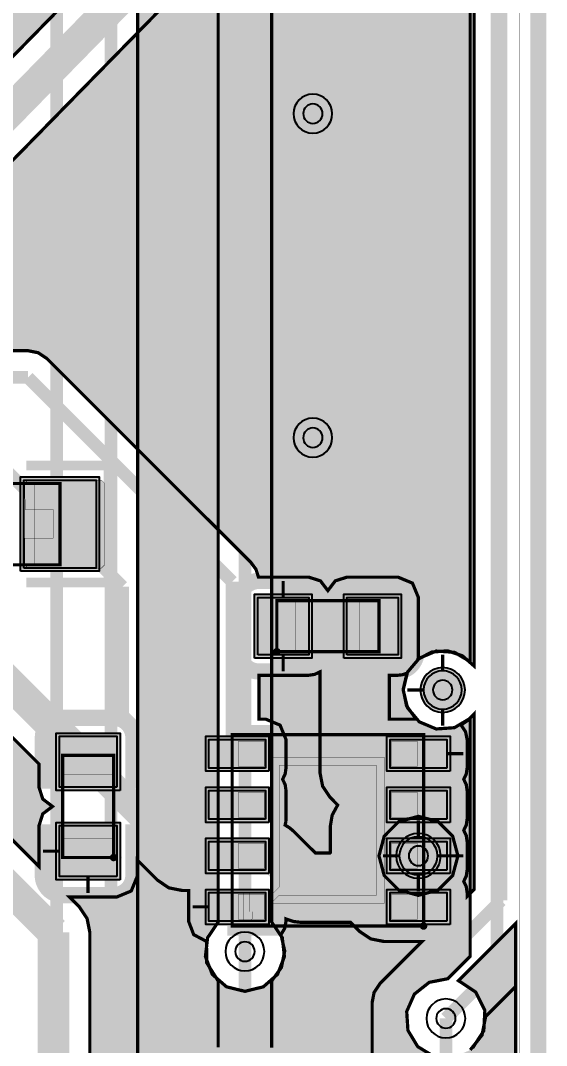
# Model space of a CAD drawing. Header units: millimetres. Extents: x -14.5 to 40, y -68.1 to 8.1.
# Drawn here: x 31.78 to 40.03, y -50.97 to -34.91 of the extents above; entities that cross this region are included whole.
import ezdxf

# ---------------------------------------------------------------- set-up
doc = ezdxf.new("R2010")
doc.units = ezdxf.units.MM
doc.header["$MEASUREMENT"] = 0
for name, color, linetype, true_color in [('Board-Outline-Layer', 7, 'Continuous', 0xff00ff), ('Bottom-Layer', 7, 'Continuous', 0x0000ff), ('Bottom-Paste-Mask-Layer', 7, 'Continuous', 0x800000), ('Bottom-Solder-Mask-Layer', 7, 'Continuous', 0xaa00ff), ('Component-Marking-Layer', 7, 'Continuous', 0x66ffcc), ('Component-Shape-Layer', 7, 'Continuous', 0x00cccc), ('Document-Layer', 7, 'Continuous', 0xffffff), ('Hole-Layer', 7, 'Continuous', 0x222222), ('Multi-Layer', 7, 'Continuous', 0xc0c0c0), ('Pin-Soldering-Layer', 7, 'Continuous', 0xcc9999), ('Top-Layer', 7, 'Continuous', 0xff0000), ('Top-Paste-Mask-Layer', 7, 'Continuous', 0x808080), ('Top-Silkscreen-Layer', 7, 'Continuous', 0xffff00), ('Top-Solder-Mask-Layer', 7, 'Continuous', 0x800080)]:
    doc.layers.add(name, color=color, linetype=linetype, true_color=true_color)

msp = doc.modelspace()

# ---------------------------------------------------------------- hatches: boundary and pattern name
at = {"layer": 'Bottom-Layer'}
for points in [[(0.78, -0.455), (20.521, -0.455), (20.278, -0.675), (20.181, -0.987), (20.257, -1.305), (20.485, -1.541), (20.8, -1.627), (21.116, -1.541), (21.343, -1.305), (21.419, -0.987), (21.322, -0.675), (21.079, -0.455), (39.12, -0.455), (39.382, -0.618), (39.545, -0.88), (39.545, -6.251), (38.746, -5.453), (38.697, -5.411), (38.642, -5.377), (38.946, -5.087), (39.127, -4.709), (39.164, -4.291), (39.051, -3.887), (38.802, -3.55), (38.45, -3.321), (38.04, -3.232), (37.625, -3.293), (37.259, -3.496), (36.987, -3.816), (36.846, -4.211), (36.854, -4.631), (37.009, -5.02), (37.292, -5.33), (34.953, -5.33), (35.294, -5.053), (35.509, -4.669), (35.567, -4.233), (35.46, -3.807), (35.203, -3.45), (34.832, -3.214), (34.4, -3.131), (33.968, -3.214), (33.597, -3.45), (33.34, -3.807), (33.233, -4.233), (33.291, -4.669), (33.506, -5.053), (33.847, -5.33), (33.712, -5.33), (33.435, -5.153), (33.106, -5.142), (32.817, -5.3), (32.649, -5.583), (32.648, -5.912), (32.814, -6.196), (33.102, -6.355), (33.431, -6.347), (33.269, -6.704), (33.235, -7.095), (33.332, -7.475), (31.334, -9.474), (25.611, -9.474), (25.455, -9.173), (25.164, -8.998), (24.825, -9.001), (24.538, -9.181), (22.174, -9.181), (14.623, -1.631), (14.567, -1.339), (14.382, -1.106), (14.11, -0.986), (13.813, -1.005), (13.559, -1.159), (13.405, -1.413), (13.386, -1.71), (13.506, -1.982), (13.739, -2.167), (14.031, -2.223), (18.865, -7.057), (18.573, -7.11), (18.339, -7.292), (18.216, -7.563), (18.234, -7.859), (18.387, -8.113), (18.641, -8.266), (18.937, -8.284), (19.208, -8.161), (19.39, -7.927), (19.443, -7.635), (21.681, -9.874), (20.167, -9.874), (20.123, -9.831), (20.046, -9.497), (19.804, -9.255), (19.47, -9.177), (19.146, -9.286), (18.928, -9.551), (18.883, -9.89), (15.196, -6.204), (15.06, -6.113), (14.9, -6.081), (14.362, -6.081), (14.116, -5.915), (13.821, -5.881), (13.543, -5.988), (13.347, -6.211), (13.276, -6.5), (13.347, -6.789), (13.543, -7.012), (13.821, -7.119), (14.116, -7.085), (14.362, -6.919), (14.726, -6.919), (16.875, -9.067), (16.648, -9.308), (16.577, -9.631), (15.026, -11.181), (11.462, -11.181), (11.186, -11.004), (10.858, -10.992), (10.569, -11.149), (10.569, -7.156), (10.622, -6.853), (10.524, -6.561), (10.298, -6.352), (10, -6.276), (9.702, -6.352), (9.476, -6.561), (9.378, -6.853), (9.431, -7.156), (9.431, -15.4), (9.474, -15.618), (9.598, -15.802), (10.176, -16.381), (8.062, -16.381), (7.816, -16.215), (7.521, -16.181), (7.243, -16.288), (7.047, -16.511), (6.976, -16.8), (7.047, -17.089), (7.243, -17.312), (7.521, -17.419), (7.816, -17.386), (8.062, -17.219), (10.006, -17.219), (9.878, -17.546), (9.947, -17.889), (10.19, -18.142), (10.531, -18.223), (11.404, -19.096), (11.54, -19.187), (11.7, -19.219), (13.5, -19.219), (13.66, -19.187), (13.796, -19.096), (19.869, -13.023), (20.113, -12.987), (20.323, -12.859), (20.467, -12.66), (30.681, -22.874), (30.681, -39.916), (30.405, -40.12), (30.279, -40.439), (30.341, -40.776), (30.571, -41.03), (30.901, -41.124), (31.231, -41.029), (31.231, -57.088), (31.065, -57.334), (31.031, -57.629), (31.138, -57.907), (31.361, -58.103), (31.65, -58.174), (31.939, -58.103), (32.162, -57.907), (32.269, -57.629), (32.236, -57.334), (32.069, -57.088), (32.069, -54.661), (33.727, -56.319), (33.784, -56.611), (33.97, -56.844), (34.243, -56.964), (33.884, -57.323), (33.548, -57.226), (33.212, -57.326), (32.982, -57.591), (32.932, -57.937), (33.077, -58.257), (33.37, -58.448), (33.721, -58.45), (34.017, -58.264), (34.141, -58.223), (34.246, -58.146), (36.246, -56.146), (36.337, -56.01), (36.369, -55.85), (36.369, -54.05), (36.337, -53.89), (36.246, -53.754), (33.619, -51.126), (33.619, -18.759), (33.669, -18.766), (33.72, -18.769), (34.881, -18.769), (34.881, -49.038), (34.715, -49.284), (34.681, -49.579), (34.788, -49.857), (35.011, -50.053), (35.3, -50.124), (35.589, -50.053), (35.812, -49.857), (35.919, -49.579), (35.886, -49.284), (35.719, -49.038), (35.719, -18.874), (36.932, -17.661), (37.001, -18.097), (37.226, -18.477), (37.577, -18.745), (38.002, -18.865), (38.441, -18.818), (38.831, -18.612), (38.831, -44.956), (38.584, -44.809), (38.298, -44.79), (38.033, -44.902), (37.848, -45.121), (37.781, -45.4), (37.848, -45.679), (38.033, -45.899), (38.298, -46.011), (38.584, -45.991), (38.831, -45.845), (38.831, -49.576), (38.481, -49.926), (38.189, -49.983), (37.956, -50.168), (37.836, -50.44), (37.855, -50.736), (38.009, -50.991), (38.263, -51.145), (38.56, -51.164), (38.832, -51.043), (39.017, -50.81), (39.073, -50.519), (39.545, -50.047), (39.545, -59.32), (39.382, -59.582), (39.12, -59.745), (0.78, -59.745), (0.518, -59.582), (0.355, -59.32), (0.355, -0.88), (0.518, -0.618)], [(38.1, -45.4, 1), (38.7, -45.4, 1)], [(37.401, -48), (37.484, -48.31), (37.71, -48.536), (38.02, -48.619), (38.329, -48.536), (38.556, -48.31), (38.639, -48), (38.556, -47.691), (38.329, -47.464), (38.02, -47.381), (37.71, -47.464), (37.484, -47.691)], [(37.72, -48, 1), (38.32, -48, 1)]]:
    msp.add_hatch(color=256, dxfattribs=at).paths.add_polyline_path(points)
at = {"layer": 'Bottom-Paste-Mask-Layer'}
for points in [[(38.1, -45.4, 1), (38.7, -45.4, 1)], [(37.72, -48, 1), (38.32, -48, 1)]]:
    msp.add_hatch(color=256, dxfattribs=at).paths.add_polyline_path(points)
at = {"layer": 'Bottom-Solder-Mask-Layer'}
for points in [[(38.049, -45.4, 1), (38.751, -45.4, 1)], [(37.669, -48, 1), (38.37, -48, 1)]]:
    msp.add_hatch(color=256, dxfattribs=at).paths.add_polyline_path(points)
at = {"layer": 'Component-Marking-Layer'}
for points in [[(35.74, -44.8, 1), (35.86, -44.8, 1)], [(35.74, -44.8, 1), (35.86, -44.8, 1)], [(33.182, -48.026, 1), (33.302, -48.026, 1)], [(33.182, -48.026, 1), (33.302, -48.026, 1)], [(38.04, -49.1, 1), (38.16, -49.1, 1)], [(38.04, -49.1, 1), (38.16, -49.1, 1)]]:
    msp.add_hatch(color=256, dxfattribs=at).paths.add_polyline_path(points)
at = {"layer": 'Document-Layer'}
for points in [[(35.711, -48.616), (35.711, -46.457), (37.489, -46.457), (37.489, -48.743), (35.711, -48.743), (35.838, -48.616), (37.362, -48.616), (37.362, -46.584), (35.838, -46.584), (35.838, -48.489), (35.711, -48.616), (35.711, -48.489)], [(35.711, -48.616), (35.711, -46.457), (37.489, -46.457), (37.489, -48.743), (35.711, -48.743), (35.838, -48.616), (37.362, -48.616), (37.362, -46.584), (35.838, -46.584), (35.838, -48.489), (35.711, -48.616), (35.711, -48.489)], [(35.325, -49.025), (35.375, -49.025), (35.425, -48.975), (35.425, -48.875), (35.375, -48.875), (35.375, -48.575), (35.325, -48.575), (35.275, -48.575), (35.275, -49.025)], [(35.325, -49.025), (35.375, -49.025), (35.425, -48.975), (35.425, -48.875), (35.375, -48.875), (35.375, -48.575), (35.325, -48.575), (35.275, -48.575), (35.275, -49.025)]]:
    msp.add_hatch(color=256, dxfattribs=at).paths.add_polyline_path(points)
at = {"layer": 'Hole-Layer'}
for points in [[(38.248, -45.4, 1), (38.553, -45.4, 1)], [(37.867, -48, 1), (38.172, -48, 1)]]:
    msp.add_hatch(color=256, dxfattribs=at).paths.add_polyline_path(points)
at = {"layer": 'Multi-Layer'}
for points in [[(38.1, -45.4, 1), (38.7, -45.4, 1)], [(38.1, -45.4, 1), (38.7, -45.4, 1)], [(38.1, -45.4, 1), (38.7, -45.4, 1)], [(37.72, -48, 1), (38.32, -48, 1)], [(37.72, -48, 1), (38.32, -48, 1)], [(37.72, -48, 1), (38.32, -48, 1)]]:
    msp.add_hatch(color=256, dxfattribs=at).paths.add_polyline_path(points)
at = {"layer": 'Pin-Soldering-Layer'}
for points in [[(32.4, -43.438), (32.4, -42.163), (32, -42.163), (32, -43.438)], [(32.4, -43.438), (32.4, -42.163), (32, -42.163), (32, -43.438)], [(35.8, -44.8), (35.8, -44), (36.1, -44), (36.1, -44.8)], [(35.8, -44.8), (35.8, -44), (36.1, -44), (36.1, -44.8)], [(37.4, -44.8), (37.4, -44), (37.1, -44), (37.1, -44.8)], [(37.4, -44.8), (37.4, -44), (37.1, -44), (37.1, -44.8)], [(35.2, -46.6), (35.6, -46.6), (35.6, -46.2), (35.2, -46.2)], [(35.2, -46.6), (35.6, -46.6), (35.6, -46.2), (35.2, -46.2)], [(38, -46.6), (37.6, -46.6), (37.6, -46.2), (38, -46.2)], [(38, -46.6), (37.6, -46.6), (37.6, -46.2), (38, -46.2)], [(33.242, -46.426), (32.442, -46.426), (32.442, -46.726), (33.242, -46.726)], [(33.242, -46.426), (32.442, -46.426), (32.442, -46.726), (33.242, -46.726)], [(35.2, -47.4), (35.6, -47.4), (35.6, -47), (35.2, -47)], [(35.2, -47.4), (35.6, -47.4), (35.6, -47), (35.2, -47)], [(38, -47.4), (37.6, -47.4), (37.6, -47), (38, -47)], [(38, -47.4), (37.6, -47.4), (37.6, -47), (38, -47)], [(33.242, -48.026), (32.442, -48.026), (32.442, -47.726), (33.242, -47.726)], [(33.242, -48.026), (32.442, -48.026), (32.442, -47.726), (33.242, -47.726)], [(35.2, -48.2), (35.6, -48.2), (35.6, -47.8), (35.2, -47.8)], [(35.2, -48.2), (35.6, -48.2), (35.6, -47.8), (35.2, -47.8)], [(38, -48.2), (37.6, -48.2), (37.6, -47.8), (38, -47.8)], [(38, -48.2), (37.6, -48.2), (37.6, -47.8), (38, -47.8)], [(35.2, -49), (35.6, -49), (35.6, -48.6), (35.2, -48.6)], [(35.2, -49), (35.6, -49), (35.6, -48.6), (35.2, -48.6)], [(38, -49), (37.6, -49), (37.6, -48.6), (38, -48.6)], [(38, -49), (37.6, -49), (37.6, -48.6), (38, -48.6)]]:
    msp.add_hatch(color=256, dxfattribs=at).paths.add_polyline_path(points)
at = {"layer": 'Top-Layer'}
for points in [[(20.619, -20.4), (20.587, -20.24), (20.496, -20.104), (20.273, -19.88), (20.901, -20.05), (21.553, -20.043), (22.177, -19.858), (22.728, -19.51), (23.164, -19.026), (23.45, -18.441), (23.567, -17.8), (23.505, -17.151), (23.268, -16.544), (22.875, -16.025), (22.356, -15.632), (21.749, -15.395), (21.1, -15.333), (20.459, -15.45), (19.874, -15.737), (19.39, -16.172), (19.042, -16.723), (18.857, -17.347), (18.85, -17.999), (19.02, -18.628), (18.619, -18.227), (18.619, -13.751), (19.357, -13.751), (19.582, -13.658), (19.676, -13.432), (19.676, -12.982), (19.921, -13.024), (20.162, -12.966), (20.362, -12.819), (20.8, -12.819), (20.96, -12.787), (21.096, -12.696), (22.474, -11.319), (22.6, -11.319), (22.706, -11.301), (22.8, -11.248), (22.894, -11.301), (23, -11.319), (23.4, -11.319), (23.506, -11.301), (23.6, -11.249), (23.625, -11.267), (23.652, -11.283), (23.369, -11.377), (23.162, -11.593), (23.081, -11.881), (23.145, -12.173), (23.338, -12.402), (23.615, -12.513), (23.912, -12.481), (24.16, -12.314), (24.301, -12.05), (24.301, -11.751), (24.161, -11.487), (23.914, -11.319), (24.2, -11.319), (24.295, -11.305), (24.381, -11.263), (24.381, -25.729), (24.413, -25.89), (24.504, -26.025), (25.642, -27.164), (25.642, -28.435), (25.735, -28.661), (25.961, -28.754), (26.157, -28.754), (26.157, -28.854), (26.189, -29.014), (26.28, -29.15), (27.226, -30.097), (26.788, -30.097), (26.562, -30.19), (26.469, -30.416), (26.469, -31.316), (26.562, -31.542), (26.788, -31.635), (27.588, -31.635), (27.771, -31.577), (27.888, -31.425), (28.005, -31.577), (28.188, -31.635), (28.988, -31.635), (29.214, -31.542), (29.307, -31.316), (29.307, -30.416), (29.214, -30.19), (28.988, -30.097), (28.412, -30.097), (27.069, -28.754), (27.191, -28.754), (27.417, -28.661), (27.51, -28.435), (27.51, -26.575), (27.417, -26.349), (27.191, -26.256), (26.569, -26.256), (26.613, -26.116), (26.623, -25.969), (33.824, -18.769), (35.08, -18.769), (35.325, -18.704), (35.504, -18.525), (35.569, -18.28), (35.569, -16.92), (35.568, -16.883), (35.563, -16.846), (35.676, -16.9), (35.8, -16.919), (37.23, -16.919), (37.011, -17.274), (36.931, -17.684), (37, -18.095), (37.209, -18.456), (37.531, -18.721), (37.531, -29.471), (29.124, -38.062), (29.076, -37.996), (29.019, -37.938), (29.019, -36), (28.987, -35.84), (28.896, -35.704), (21.947, -28.754), (22.821, -28.754), (23.047, -28.661), (23.14, -28.435), (23.14, -26.575), (23.047, -26.349), (22.821, -26.256), (21.591, -26.256), (21.366, -26.349), (21.272, -26.575), (21.272, -28.08), (20.619, -27.427)], [(38.669, -18.721), (38.786, -18.647), (38.894, -18.559), (38.894, -45.026), (38.709, -44.864), (38.476, -44.786), (38.23, -44.805), (38.012, -44.918), (38.017, -44.884), (38.019, -44.85), (38.019, -43.95), (37.926, -43.725), (37.7, -43.631), (36.9, -43.631), (36.717, -43.689), (36.6, -43.842), (36.483, -43.689), (36.3, -43.631), (35.513, -43.631), (35.473, -43.508), (35.396, -43.404), (32.196, -40.204), (32.06, -40.113), (31.9, -40.081), (31.362, -40.081), (31.126, -39.918), (30.841, -39.879), (30.569, -39.971), (30.367, -40.175), (30.238, -40.045), (30.391, -39.801), (30.418, -39.514), (30.314, -39.245), (30.099, -39.053), (29.821, -38.976), (38.507, -30.101), (38.627, -29.918), (38.669, -29.703)], [(31.834, -43.489), (31.834, -42.112), (32.966, -42.112), (32.966, -43.489)], [(26.5, -45.259), (26.617, -45.411), (26.8, -45.469), (27.6, -45.469), (27.826, -45.376), (27.919, -45.15), (27.919, -44.25), (27.826, -44.025), (27.6, -43.931), (26.8, -43.931), (26.617, -43.989), (26.5, -44.142), (26.383, -43.989), (26.2, -43.931), (26.169, -43.931), (26.169, -43.7), (26.155, -43.576), (26.115, -43.457), (26.115, -42.873), (26.326, -43.086), (26.612, -43.175), (26.906, -43.122), (29.515, -43.122), (29.515, -43.489), (29.607, -43.713), (29.831, -43.808), (29.831, -44.083), (29.874, -44.301), (29.998, -44.486), (32.073, -46.561), (32.073, -46.926), (32.131, -47.109), (32.284, -47.226), (32.131, -47.342), (32.073, -47.526), (32.073, -48.169), (30.202, -46.298), (30.018, -46.174), (29.8, -46.131), (26.369, -46.131), (26.369, -45.421), (26.448, -45.351)], [(35.5, -44.85), (35.5, -43.95), (36.3, -43.95), (36.3, -44.85)], [(36.9, -44.85), (36.9, -43.95), (37.7, -43.95), (37.7, -44.85)], [(35.519, -45.169), (36.3, -45.169), (36.392, -45.156), (36.477, -45.116), (36.477, -46.7), (36.518, -46.908), (36.636, -47.084), (36.754, -47.203), (36.668, -47.361), (36.638, -47.539), (36.638, -47.951), (36.632, -47.957), (36.406, -47.957), (36.065, -47.616), (36.001, -47.562), (35.93, -47.518), (35.941, -47.471), (35.944, -47.424), (35.944, -46.976), (35.931, -46.884), (35.891, -46.8), (35.931, -46.716), (35.944, -46.624), (35.944, -46.176), (35.851, -45.951), (35.625, -45.857), (35.519, -45.857)], [(37.7, -45.169), (37.772, -45.161), (37.84, -45.137), (37.781, -45.39), (37.832, -45.645), (37.983, -45.857), (37.575, -45.857), (37.569, -45.857), (37.563, -45.857), (37.563, -45.169)], [(38.1, -45.4, 1), (38.7, -45.4, 1)], [(38.894, -48.526), (38.783, -48.637), (38.783, -48.576), (38.77, -48.484), (38.73, -48.4), (38.77, -48.316), (38.783, -48.224), (38.783, -47.776), (38.77, -47.684), (38.73, -47.6), (38.77, -47.516), (38.783, -47.424), (38.783, -46.976), (38.77, -46.884), (38.73, -46.8), (38.77, -46.716), (38.783, -46.624), (38.783, -46.176), (38.758, -46.053), (38.687, -45.948), (38.8, -45.873), (38.894, -45.774)], [(33.292, -46.926), (32.392, -46.926), (32.392, -46.126), (33.292, -46.126)], [(35.625, -46.624), (34.736, -46.624), (34.736, -46.176), (35.625, -46.176)], [(38.464, -46.624), (37.575, -46.624), (37.575, -46.176), (38.464, -46.176)], [(35.625, -47.424), (34.736, -47.424), (34.736, -46.976), (35.625, -46.976)], [(38.464, -47.424), (37.575, -47.424), (37.575, -46.976), (38.464, -46.976)], [(33.292, -48.326), (32.392, -48.326), (32.392, -47.526), (33.292, -47.526)], [(37.72, -48, 1), (38.32, -48, 1)], [(35.625, -48.224), (34.736, -48.224), (34.736, -47.776), (35.625, -47.776)], [(38.464, -48.224), (37.575, -48.224), (37.575, -47.776), (38.464, -47.776)], [(32.869, -49.2), (32.826, -48.982), (32.702, -48.798), (32.549, -48.645), (33.292, -48.645), (33.518, -48.551), (33.611, -48.326), (33.611, -48.063), (33.933, -48.384), (34.109, -48.502), (34.317, -48.543), (34.419, -48.543), (34.418, -48.56), (34.417, -48.576), (34.417, -49.024), (34.497, -49.235), (34.697, -49.341), (34.702, -49.677), (34.881, -49.962), (34.881, -51.001), (34.794, -51.001), (34.568, -51.094), (34.475, -51.32), (34.475, -52.126), (34.568, -52.352), (34.794, -52.445), (35.658, -52.445), (35.884, -52.352), (35.977, -52.126), (35.977, -51.32), (35.904, -51.117), (35.719, -51.007), (35.719, -49.962), (35.872, -49.749), (35.924, -49.491), (35.865, -49.235), (35.924, -49.137), (35.944, -49.024), (35.944, -48.989), (36.059, -49.029), (36.181, -49.043), (36.956, -49.043), (37.097, -49.184), (37.273, -49.302), (37.481, -49.343), (38.077, -49.343), (37.416, -50.004), (37.325, -50.14), (37.294, -50.3), (37.294, -51.101), (37.281, -51.101), (37.055, -51.194), (36.962, -51.42), (36.962, -52.226), (37.055, -52.452), (37.281, -52.545), (38.031, -52.545), (38.031, -52.608), (37.281, -52.608), (37.055, -52.701), (36.962, -52.927), (36.962, -53.733), (37.038, -53.94), (37.231, -54.048), (37.231, -55.635), (37.21, -55.648), (37.19, -55.662), (37.15, -55.602), (37.102, -55.549), (36.152, -54.598), (35.977, -54.479), (35.771, -54.432), (35.848, -54.177), (35.812, -53.912), (35.933, -53.795), (35.977, -53.633), (35.977, -52.827), (35.884, -52.601), (35.658, -52.508), (34.794, -52.508), (34.568, -52.601), (34.475, -52.827), (34.475, -53.633), (34.519, -53.795), (34.64, -53.912), (34.604, -54.176), (34.681, -54.431), (33.1, -54.431), (32.982, -54.443), (32.869, -54.48)], [(35.625, -49.024), (34.736, -49.024), (34.736, -48.576), (35.625, -48.576)], [(38.464, -49.024), (37.575, -49.024), (37.575, -48.576), (38.464, -48.576)], [(39.12, -59.745), (34.449, -59.745), (34.538, -59.61), (34.569, -59.451), (34.569, -57.161), (35.331, -57.923), (35.331, -57.933), (35.21, -58.051), (35.165, -58.213), (35.165, -59.285), (35.259, -59.511), (35.484, -59.604), (36.016, -59.604), (36.128, -59.584), (36.225, -59.526), (36.323, -59.584), (36.434, -59.604), (36.966, -59.604), (37.078, -59.584), (37.175, -59.526), (37.273, -59.584), (37.384, -59.604), (37.916, -59.604), (38.142, -59.511), (38.235, -59.285), (38.235, -58.757), (38.746, -58.246), (38.837, -58.11), (38.869, -57.949), (38.869, -51.012), (39.044, -50.742), (39.061, -50.421), (38.916, -50.134), (38.648, -49.957), (39.545, -49.061), (39.545, -59.32), (39.382, -59.582)]]:
    msp.add_hatch(color=256, dxfattribs=at).paths.add_polyline_path(points)
at = {"layer": 'Top-Paste-Mask-Layer'}
for points in [[(31.85, -43.44), (31.85, -43.02), (32.295, -43.02), (32.295, -42.57), (31.855, -42.57), (31.85, -42.16), (31.9, -42.11), (33.05, -42.11), (33.1, -42.16), (33.1, -43.44), (33.05, -43.49), (31.9, -43.49)], [(31.85, -43.44), (31.85, -43.02), (32.295, -43.02), (32.295, -42.57), (31.855, -42.57), (31.85, -42.16), (31.9, -42.11), (33.05, -42.11), (33.1, -42.16), (33.1, -43.44), (33.05, -43.49), (31.9, -43.49)], [(35.5, -44.85), (35.5, -43.95), (36.3, -43.95), (36.3, -44.85)], [(36.9, -44.85), (36.9, -43.95), (37.7, -43.95), (37.7, -44.85)], [(38.1, -45.4, 1), (38.7, -45.4, 1)], [(33.292, -46.926), (32.392, -46.926), (32.392, -46.126), (33.292, -46.126)], [(35.625, -46.624), (34.736, -46.624), (34.736, -46.176), (35.625, -46.176)], [(38.464, -46.624), (37.575, -46.624), (37.575, -46.176), (38.464, -46.176)], [(35.625, -47.424), (34.736, -47.424), (34.736, -46.976), (35.625, -46.976)], [(38.464, -47.424), (37.575, -47.424), (37.575, -46.976), (38.464, -46.976)], [(33.292, -48.326), (32.392, -48.326), (32.392, -47.526), (33.292, -47.526)], [(37.72, -48, 1), (38.32, -48, 1)], [(35.625, -48.224), (34.736, -48.224), (34.736, -47.776), (35.625, -47.776)], [(38.464, -48.224), (37.575, -48.224), (37.575, -47.776), (38.464, -47.776)], [(35.625, -49.024), (34.736, -49.024), (34.736, -48.576), (35.625, -48.576)], [(38.464, -49.024), (37.575, -49.024), (37.575, -48.576), (38.464, -48.576)]]:
    msp.add_hatch(color=256, dxfattribs=at).paths.add_polyline_path(points)
at = {"layer": 'Top-Solder-Mask-Layer'}
for points in [[(31.783, -43.539), (31.783, -42.061), (33.017, -42.061), (33.017, -43.539)], [(35.449, -44.901), (35.449, -43.899), (36.351, -43.899), (36.351, -44.901)], [(36.849, -44.901), (36.849, -43.899), (37.751, -43.899), (37.751, -44.901)], [(38.049, -45.4, 1), (38.751, -45.4, 1)], [(33.343, -46.976), (32.342, -46.976), (32.342, -46.075), (33.343, -46.075)], [(35.676, -46.675), (34.685, -46.675), (34.685, -46.125), (35.676, -46.125)], [(38.515, -46.675), (37.524, -46.675), (37.524, -46.125), (38.515, -46.125)], [(35.676, -47.475), (34.685, -47.475), (34.685, -46.925), (35.676, -46.925)], [(38.515, -47.475), (37.524, -47.475), (37.524, -46.925), (38.515, -46.925)], [(33.343, -48.377), (32.342, -48.377), (32.342, -47.475), (33.343, -47.475)], [(37.669, -48, 1), (38.37, -48, 1)], [(35.676, -48.275), (34.685, -48.275), (34.685, -47.725), (35.676, -47.725)], [(38.515, -48.275), (37.524, -48.275), (37.524, -47.725), (38.515, -47.725)], [(35.676, -49.075), (34.685, -49.075), (34.685, -48.525), (35.676, -48.525)], [(38.515, -49.075), (37.524, -49.075), (37.524, -48.525), (38.515, -48.525)]]:
    msp.add_hatch(color=256, dxfattribs=at).paths.add_polyline_path(points)

# ---------------------------------------------------------------- linework, layer by layer
at = {"layer": 'Board-Outline-Layer', "const_width": 0.254}
msp.add_lwpolyline([(0, -59.1), (0, -1.1, -0.414), (1, -0.1), (38.9, -0.1, -0.414), (39.9, -1.1), (39.9, -59.1, -0.414), (38.9, -60.1), (1, -60.1, -0.414)], format="xyb", close=True, dxfattribs=at)
at = {"layer": 'Bottom-Layer'}
for points, const_width in [([(0.293, -59.807), (0.293, -0.393), (39.607, -0.393), (39.607, -59.807)], 0.00508), ([(37.401, -48), (37.484, -48.31), (37.71, -48.536), (38.02, -48.619), (38.329, -48.536), (38.556, -48.31), (38.639, -48), (38.556, -47.691), (38.329, -47.464), (38.02, -47.381), (37.71, -47.464), (37.484, -47.691)], 0.0508)]:
    msp.add_lwpolyline(points, close=True, dxfattribs=dict(at, const_width=const_width))
for points, const_width in [([(39.25, -49.749), (39.25, -6.549)], 0.2), ([(33.2, -13.7), (33.2, -51.3)], 0.2), ([(32.35, -54.349), (32.35, -13.949)], 0.2), ([(35.3, -18.7), (35.3, -49.5)], 0.2), ([(38.831, -18.612), (38.831, -44.956), (38.584, -44.809), (38.298, -44.79), (38.033, -44.902), (37.848, -45.121), (37.781, -45.4), (37.848, -45.679), (38.033, -45.899), (38.298, -46.011), (38.584, -45.991), (38.831, -45.845), (38.831, -49.576), (38.481, -49.926), (38.189, -49.983), (37.956, -50.168), (37.836, -50.44), (37.855, -50.736), (38.009, -50.991), (38.263, -51.145)], 0.0508), ([(33.619, -51.126), (33.619, -18.759)], 0.0508), ([(34.881, -18.769), (34.881, -49.038), (34.715, -49.284), (34.681, -49.579), (34.788, -49.857), (35.011, -50.053), (35.3, -50.124), (35.589, -50.053), (35.812, -49.857), (35.919, -49.579), (35.886, -49.284), (35.719, -49.038), (35.719, -18.874)], 0.0508), ([(38.4, -45.103), (38.4, -44.844)], 0.0508), ([(38.103, -45.4), (37.844, -45.4)], 0.0508), ([(38.4, -45.698), (38.4, -45.957)], 0.0508), ([(38.02, -47.703), (38.02, -47.444)], 0.0508), ([(37.722, -48), (37.463, -48)], 0.0508), ([(38.317, -48), (38.576, -48)], 0.0508), ([(38.02, -48.298), (38.02, -48.557)], 0.0508), ([(38.45, -50.549), (39.25, -49.749)], 0.2), ([(38.832, -51.043), (39.017, -50.81), (39.073, -50.519), (39.545, -50.047), (39.545, -59.32)], 0.0508)]:
    msp.add_lwpolyline(points, dxfattribs=dict(at, const_width=const_width))
for points in [[(38.1, -45.4, 1), (38.7, -45.4), (38.7, -45.4, 1), (38.1, -45.4)], [(37.72, -48, 1), (38.32, -48), (38.32, -48, 1), (37.72, -48)]]:
    msp.add_lwpolyline(points, format="xyb", dxfattribs=at)
at = {"layer": 'Bottom-Paste-Mask-Layer'}
for points in [[(38.1, -45.4, 1), (38.7, -45.4), (38.7, -45.4, 1), (38.1, -45.4)], [(37.72, -48, 1), (38.32, -48), (38.32, -48, 1), (37.72, -48)]]:
    msp.add_lwpolyline(points, format="xyb", dxfattribs=at)
at = {"layer": 'Bottom-Solder-Mask-Layer'}
for points in [[(38.049, -45.4, 1), (38.751, -45.4, 1)], [(37.669, -48, 1), (38.37, -48, 1)]]:
    msp.add_lwpolyline(points, format="xyb", close=True, dxfattribs=at)
at = {"layer": 'Component-Marking-Layer', "const_width": 0.129}
for points in [[(35.74, -44.8, 1), (35.86, -44.8), (35.86, -44.8, 1), (35.74, -44.8)], [(35.74, -44.8, 1), (35.86, -44.8), (35.86, -44.8, 1), (35.74, -44.8)], [(33.182, -48.026, 1), (33.302, -48.026), (33.302, -48.026, 1), (33.182, -48.026)], [(33.182, -48.026, 1), (33.302, -48.026), (33.302, -48.026, 1), (33.182, -48.026)], [(38.04, -49.1, 1), (38.16, -49.1), (38.16, -49.1, 1), (38.04, -49.1)], [(38.04, -49.1, 1), (38.16, -49.1), (38.16, -49.1, 1), (38.04, -49.1)]]:
    msp.add_lwpolyline(points, format="xyb", dxfattribs=at)
at = {"layer": 'Component-Shape-Layer', "const_width": 0.0508}
for points in [[(30.4, -43.438), (30.4, -42.163), (32.4, -42.163), (32.4, -43.438)], [(30.4, -43.438), (30.4, -42.163), (32.4, -42.163), (32.4, -43.438)], [(35.8, -44.8), (35.8, -44), (37.4, -44), (37.4, -44.8)], [(35.8, -44.8), (35.8, -44), (37.4, -44), (37.4, -44.8)], [(38.1, -49.1), (35.1, -49.1), (35.1, -46.1), (38.1, -46.1)], [(38.1, -49.1), (35.1, -49.1), (35.1, -46.1), (38.1, -46.1)], [(33.242, -48.026), (32.442, -48.026), (32.442, -46.426), (33.242, -46.426)], [(33.242, -48.026), (32.442, -48.026), (32.442, -46.426), (33.242, -46.426)]]:
    msp.add_lwpolyline(points, close=True, dxfattribs=at)
at = {"layer": 'Document-Layer', "const_width": 0.00508}
for points in [[(35.711, -48.616), (35.711, -46.457), (37.489, -46.457), (37.489, -48.743), (35.711, -48.743), (35.838, -48.616), (37.362, -48.616), (37.362, -46.584), (35.838, -46.584), (35.838, -48.489), (35.711, -48.616), (35.711, -48.489)], [(35.711, -48.616), (35.711, -46.457), (37.489, -46.457), (37.489, -48.743), (35.711, -48.743), (35.838, -48.616), (37.362, -48.616), (37.362, -46.584), (35.838, -46.584), (35.838, -48.489), (35.711, -48.616), (35.711, -48.489)], [(35.325, -49.025), (35.375, -49.025), (35.425, -48.975), (35.425, -48.875), (35.375, -48.875), (35.375, -48.575), (35.325, -48.575), (35.275, -48.575), (35.275, -49.025)], [(35.325, -49.025), (35.375, -49.025), (35.425, -48.975), (35.425, -48.875), (35.375, -48.875), (35.375, -48.575), (35.325, -48.575), (35.275, -48.575), (35.275, -49.025)]]:
    msp.add_lwpolyline(points, close=True, dxfattribs=at)
at = {"layer": 'Document-Layer'}
for points, const_width in [([(36.831, -46.965, 1), (37.131, -46.965, 1)], 0.3), ([(36.831, -46.965, 1), (37.131, -46.965, 1)], 0.3), ([(34.88, -48.801, 1), (35.08, -48.801, 1)], 0.2), ([(34.88, -48.801, 1), (35.08, -48.801, 1)], 0.2)]:
    msp.add_lwpolyline(points, format="xyb", close=True, dxfattribs=dict(at, const_width=const_width))
at = {"layer": 'Hole-Layer'}
for points in [[(36.213, -36.365, 1), (36.518, -36.365, 1)], [(36.213, -41.445, 1), (36.518, -41.445, 1)], [(35.148, -49.5, 1), (35.453, -49.5, 1)], [(38.298, -50.549, 1), (38.603, -50.549, 1)]]:
    msp.add_lwpolyline(points, format="xyb", close=True, dxfattribs=at)
for points in [[(38.248, -45.4, 1), (38.553, -45.4), (38.553, -45.4, 1), (38.248, -45.4)], [(37.867, -48, 1), (38.172, -48), (38.172, -48, 1), (37.867, -48)]]:
    msp.add_lwpolyline(points, format="xyb", dxfattribs=at)
at = {"layer": 'Multi-Layer'}
for points in [[(36.06, -36.365, 1), (36.67, -36.365, 1)], [(36.06, -41.445, 1), (36.67, -41.445, 1)], [(34.995, -49.5, 1), (35.605, -49.5, 1)], [(38.145, -50.549, 1), (38.755, -50.549, 1)]]:
    msp.add_lwpolyline(points, format="xyb", close=True, dxfattribs=at)
for points in [[(38.1, -45.4, 1), (38.7, -45.4), (38.7, -45.4, 1), (38.1, -45.4)], [(38.1, -45.4, 1), (38.7, -45.4), (38.7, -45.4, 1), (38.1, -45.4)], [(38.1, -45.4, 1), (38.7, -45.4), (38.7, -45.4, 1), (38.1, -45.4)], [(37.72, -48, 1), (38.32, -48), (38.32, -48, 1), (37.72, -48)], [(37.72, -48, 1), (38.32, -48), (38.32, -48, 1), (37.72, -48)], [(37.72, -48, 1), (38.32, -48), (38.32, -48, 1), (37.72, -48)]]:
    msp.add_lwpolyline(points, format="xyb", dxfattribs=at)
at = {"layer": 'Pin-Soldering-Layer', "const_width": 0.00508}
for points in [[(32.4, -43.438), (32.4, -42.163), (32, -42.163), (32, -43.438)], [(32.4, -43.438), (32.4, -42.163), (32, -42.163), (32, -43.438)], [(35.8, -44.8), (35.8, -44), (36.1, -44), (36.1, -44.8)], [(35.8, -44.8), (35.8, -44), (36.1, -44), (36.1, -44.8)], [(37.4, -44.8), (37.4, -44), (37.1, -44), (37.1, -44.8)], [(37.4, -44.8), (37.4, -44), (37.1, -44), (37.1, -44.8)], [(35.2, -46.6), (35.6, -46.6), (35.6, -46.2), (35.2, -46.2)], [(35.2, -46.6), (35.6, -46.6), (35.6, -46.2), (35.2, -46.2)], [(38, -46.6), (37.6, -46.6), (37.6, -46.2), (38, -46.2)], [(38, -46.6), (37.6, -46.6), (37.6, -46.2), (38, -46.2)], [(33.242, -46.426), (32.442, -46.426), (32.442, -46.726), (33.242, -46.726)], [(33.242, -46.426), (32.442, -46.426), (32.442, -46.726), (33.242, -46.726)], [(35.2, -47.4), (35.6, -47.4), (35.6, -47), (35.2, -47)], [(35.2, -47.4), (35.6, -47.4), (35.6, -47), (35.2, -47)], [(38, -47.4), (37.6, -47.4), (37.6, -47), (38, -47)], [(38, -47.4), (37.6, -47.4), (37.6, -47), (38, -47)], [(33.242, -48.026), (32.442, -48.026), (32.442, -47.726), (33.242, -47.726)], [(33.242, -48.026), (32.442, -48.026), (32.442, -47.726), (33.242, -47.726)], [(35.2, -48.2), (35.6, -48.2), (35.6, -47.8), (35.2, -47.8)], [(35.2, -48.2), (35.6, -48.2), (35.6, -47.8), (35.2, -47.8)], [(38, -48.2), (37.6, -48.2), (37.6, -47.8), (38, -47.8)], [(38, -48.2), (37.6, -48.2), (37.6, -47.8), (38, -47.8)], [(35.2, -49), (35.6, -49), (35.6, -48.6), (35.2, -48.6)], [(35.2, -49), (35.6, -49), (35.6, -48.6), (35.2, -48.6)], [(38, -49), (37.6, -49), (37.6, -48.6), (38, -48.6)], [(38, -49), (37.6, -49), (37.6, -48.6), (38, -48.6)]]:
    msp.add_lwpolyline(points, close=True, dxfattribs=at)
at = {"layer": 'Top-Layer'}
for points, const_width in [([(0.293, -59.807), (0.293, -0.393), (39.607, -0.393), (39.607, -59.807)], 0.00508), ([(35.519, -45.169), (36.3, -45.169), (36.392, -45.156), (36.477, -45.116), (36.477, -46.7), (36.518, -46.908), (36.636, -47.084), (36.754, -47.203), (36.668, -47.361), (36.638, -47.539), (36.638, -47.951), (36.632, -47.957), (36.406, -47.957), (36.065, -47.616), (36.001, -47.562), (35.93, -47.518), (35.941, -47.471), (35.944, -47.424), (35.944, -46.976), (35.931, -46.884), (35.891, -46.8), (35.931, -46.716), (35.944, -46.624), (35.944, -46.176), (35.851, -45.951), (35.625, -45.857), (35.519, -45.857)], 0.0508), ([(37.7, -45.169), (37.772, -45.161), (37.84, -45.137), (37.781, -45.39), (37.832, -45.645), (37.983, -45.857), (37.575, -45.857), (37.569, -45.857), (37.563, -45.857), (37.563, -45.169)], 0.0508), ([(38.894, -48.526), (38.783, -48.637), (38.783, -48.576), (38.77, -48.484), (38.73, -48.4), (38.77, -48.316), (38.783, -48.224), (38.783, -47.776), (38.77, -47.684), (38.73, -47.6), (38.77, -47.516), (38.783, -47.424), (38.783, -46.976), (38.77, -46.884), (38.73, -46.8), (38.77, -46.716), (38.783, -46.624), (38.783, -46.176), (38.758, -46.053), (38.687, -45.948), (38.8, -45.873), (38.894, -45.774)], 0.0508)]:
    msp.add_lwpolyline(points, close=True, dxfattribs=dict(at, const_width=const_width))
for points, const_width in [([(39.313, -17.3), (39.313, -48.7)], 0.2), ([(38.894, -18.559), (38.894, -45.026), (38.709, -44.864), (38.476, -44.786), (38.23, -44.805), (38.012, -44.918), (38.017, -44.884), (38.019, -44.85), (38.019, -43.95), (37.926, -43.725), (37.7, -43.631), (36.9, -43.631), (36.717, -43.689), (36.6, -43.842), (36.483, -43.689), (36.3, -43.631), (35.513, -43.631), (35.473, -43.508), (35.396, -43.404), (32.196, -40.204), (32.06, -40.113), (31.9, -40.081), (31.362, -40.081)], 0.0508), ([(37.531, -29.471), (29.124, -38.062), (29.076, -37.996), (29.019, -37.938), (29.019, -36), (28.987, -35.84), (28.896, -35.704), (21.947, -28.754)], 0.0508), ([(38.1, -29.703), (25.098, -42.99)], 0.5), ([(29.821, -38.976), (38.507, -30.101)], 0.0508), ([(32.4, -42.8), (29.8, -40.2)], 0.2), ([(30.9, -40.5), (31.9, -40.5)], 0.2), ([(31.9, -40.5), (35.1, -43.7)], 0.2), ([(33.381, -43.781), (32.4, -42.8)], 0.2), ([(33.381, -45.8), (33.381, -43.781)], 0.2), ([(35.1, -43.7), (35.1, -46.32)], 0.2), ([(35.9, -43.953), (35.9, -43.694)], 0.0508), ([(30.4, -44.083), (32.842, -46.526)], 0.5), ([(37.02, -44.681), (37.3, -44.4)], 0.448), ([(29.998, -44.486), (32.073, -46.561), (32.073, -46.926), (32.131, -47.109), (32.284, -47.226), (32.131, -47.342), (32.073, -47.526), (32.073, -48.169), (30.202, -46.298)], 0.0508), ([(37.02, -46.7), (37.02, -44.681)], 0.448), ([(35.9, -44.848), (35.9, -45.107)], 0.0508), ([(38.4, -45.103), (38.4, -44.844)], 0.0508), ([(38.103, -45.4), (37.844, -45.4)], 0.0508), ([(34.781, -47.2), (33.381, -45.8)], 0.2), ([(35.1, -46.32), (35.181, -46.4)], 0.2), ([(32.842, -46.526), (34.317, -48)], 0.448), ([(38.462, -46.4), (38.721, -46.4)], 0.0508), ([(29.8, -46.7), (32.3, -49.2)], 0.5), ([(37.52, -47.2), (37.02, -46.7)], 0.448), ([(37.181, -47.539), (37.52, -47.2)], 0.448), ([(37.52, -47.2), (38.02, -47.2)], 0.448), ([(35.181, -47.2), (34.781, -47.2)], 0.2), ([(37.181, -48.5), (37.181, -47.539)], 0.448), ([(34.317, -48), (35.181, -48)], 0.448), ([(35.181, -48), (35.681, -48)], 0.448), ([(35.681, -48), (36.181, -48.5)], 0.448), ([(36.72, -48.5), (37.181, -48.039), (37.181, -47.994)], 0.254), ([(32.395, -47.926), (32.136, -47.926)], 0.0508), ([(32.869, -54.48), (32.869, -49.2), (32.826, -48.982), (32.702, -48.798), (32.549, -48.645), (33.292, -48.645), (33.518, -48.551), (33.611, -48.326), (33.611, -48.063), (33.933, -48.384), (34.109, -48.502), (34.317, -48.543), (34.419, -48.543), (34.418, -48.56), (34.417, -48.576), (34.417, -49.024), (34.497, -49.235), (34.697, -49.341), (34.702, -49.677), (34.881, -49.962), (34.881, -51.001)], 0.0508), ([(38.462, -48), (38.721, -48)], 0.0508), ([(32.842, -48.323), (32.842, -48.582)], 0.0508), ([(36.181, -48.5), (37.181, -48.5)], 0.448), ([(37.181, -48.5), (37.481, -48.8)], 0.448), ([(37.481, -48.8), (38.02, -48.8)], 0.448), ([(39.313, -48.7), (37.713, -50.3)], 0.2), ([(34.739, -48.8), (34.48, -48.8)], 0.0508), ([(32.3, -49.2), (32.3, -55.2)], 0.5), ([(35.719, -51.007), (35.719, -49.962), (35.872, -49.749), (35.924, -49.491), (35.865, -49.235), (35.924, -49.137), (35.944, -49.024), (35.944, -48.989), (36.059, -49.029), (36.181, -49.043), (36.956, -49.043), (37.097, -49.184), (37.273, -49.302), (37.481, -49.343), (38.077, -49.343), (37.416, -50.004), (37.325, -50.14), (37.294, -50.3), (37.294, -51.101)], 0.0508), ([(38.869, -51.012), (39.044, -50.742), (39.061, -50.421), (38.916, -50.134), (38.648, -49.957), (39.545, -49.061), (39.545, -59.32)], 0.0508), ([(35.3, -49.5), (35.3, -51.649)], 0.2), ([(37.713, -50.3), (37.713, -51.823)], 0.2), ([(38.45, -57.949), (38.45, -50.549)], 0.2)]:
    msp.add_lwpolyline(points, dxfattribs=dict(at, const_width=const_width))
for points in [[(31.834, -43.489), (31.834, -42.112), (32.966, -42.112), (32.966, -43.489)], [(35.5, -44.85), (35.5, -43.95), (36.3, -43.95), (36.3, -44.85)], [(36.9, -44.85), (36.9, -43.95), (37.7, -43.95), (37.7, -44.85)], [(33.292, -46.926), (32.392, -46.926), (32.392, -46.126), (33.292, -46.126)], [(35.625, -46.624), (34.736, -46.624), (34.736, -46.176), (35.625, -46.176)], [(38.464, -46.624), (37.575, -46.624), (37.575, -46.176), (38.464, -46.176)], [(35.625, -47.424), (34.736, -47.424), (34.736, -46.976), (35.625, -46.976)], [(38.464, -47.424), (37.575, -47.424), (37.575, -46.976), (38.464, -46.976)], [(33.292, -48.326), (32.392, -48.326), (32.392, -47.526), (33.292, -47.526)], [(35.625, -48.224), (34.736, -48.224), (34.736, -47.776), (35.625, -47.776)], [(38.464, -48.224), (37.575, -48.224), (37.575, -47.776), (38.464, -47.776)], [(35.625, -49.024), (34.736, -49.024), (34.736, -48.576), (35.625, -48.576)], [(38.464, -49.024), (37.575, -49.024), (37.575, -48.576), (38.464, -48.576)]]:
    msp.add_lwpolyline(points, close=True, dxfattribs=at)
for points in [[(38.1, -45.4, 1), (38.7, -45.4), (38.7, -45.4, 1), (38.1, -45.4)], [(37.72, -48, 1), (38.32, -48), (38.32, -48, 1), (37.72, -48)]]:
    msp.add_lwpolyline(points, format="xyb", dxfattribs=at)
at = {"layer": 'Top-Paste-Mask-Layer', "const_width": 0.00508}
msp.add_lwpolyline([(31.85, -43.44), (31.85, -43.02), (32.295, -43.02), (32.295, -42.57), (31.855, -42.57), (31.85, -42.16), (31.9, -42.11), (33.05, -42.11), (33.1, -42.16), (33.1, -43.44), (33.05, -43.49), (31.9, -43.49)], close=True, dxfattribs=at)
msp.add_lwpolyline([(31.85, -43.44), (31.85, -43.02), (32.295, -43.02), (32.295, -42.57), (31.855, -42.57), (31.85, -42.16), (31.9, -42.11), (33.05, -42.11), (33.1, -42.16), (33.1, -43.44), (33.05, -43.49), (31.9, -43.49)], close=True, dxfattribs=at)
at = {"layer": 'Top-Paste-Mask-Layer'}
for points in [[(35.5, -44.85), (35.5, -43.95), (36.3, -43.95), (36.3, -44.85)], [(36.9, -44.85), (36.9, -43.95), (37.7, -43.95), (37.7, -44.85)], [(33.292, -46.926), (32.392, -46.926), (32.392, -46.126), (33.292, -46.126)], [(35.625, -46.624), (34.736, -46.624), (34.736, -46.176), (35.625, -46.176)], [(38.464, -46.624), (37.575, -46.624), (37.575, -46.176), (38.464, -46.176)], [(35.625, -47.424), (34.736, -47.424), (34.736, -46.976), (35.625, -46.976)], [(38.464, -47.424), (37.575, -47.424), (37.575, -46.976), (38.464, -46.976)], [(33.292, -48.326), (32.392, -48.326), (32.392, -47.526), (33.292, -47.526)], [(35.625, -48.224), (34.736, -48.224), (34.736, -47.776), (35.625, -47.776)], [(38.464, -48.224), (37.575, -48.224), (37.575, -47.776), (38.464, -47.776)], [(35.625, -49.024), (34.736, -49.024), (34.736, -48.576), (35.625, -48.576)], [(38.464, -49.024), (37.575, -49.024), (37.575, -48.576), (38.464, -48.576)]]:
    msp.add_lwpolyline(points, close=True, dxfattribs=at)
for points in [[(38.1, -45.4, 1), (38.7, -45.4), (38.7, -45.4, 1), (38.1, -45.4)], [(37.72, -48, 1), (38.32, -48), (38.32, -48, 1), (37.72, -48)]]:
    msp.add_lwpolyline(points, format="xyb", dxfattribs=at)
at = {"layer": 'Top-Silkscreen-Layer'}
for points, const_width in [([(33.161, -41.883), (31.876, -41.883)], 0.152), ([(33.161, -41.883), (31.876, -41.883)], 0.152), ([(33.161, -43.717), (33.161, -41.883)], 0.152), ([(33.161, -43.717), (33.161, -41.883)], 0.152), ([(31.876, -43.717), (33.161, -43.717)], 0.152), ([(31.876, -43.717), (33.161, -43.717)], 0.152), ([(36.32, -43.69), (35.52, -43.69)], 0.254), ([(36.32, -43.69), (35.52, -43.69)], 0.254), ([(36.88, -43.69), (37.68, -43.69)], 0.254), ([(36.88, -43.69), (37.68, -43.69)], 0.254), ([(35.21, -44.8), (35.21, -44)], 0.254), ([(35.21, -44.8), (35.21, -44)], 0.254), ([(37.99, -44), (37.99, -44.8)], 0.254), ([(37.99, -44), (37.99, -44.8)], 0.254), ([(36.32, -45.11), (35.52, -45.11)], 0.254), ([(36.32, -45.11), (35.52, -45.11)], 0.254), ([(36.88, -45.11), (37.68, -45.11)], 0.254), ([(36.88, -45.11), (37.68, -45.11)], 0.254), ([(32.443, -45.836), (33.243, -45.836)], 0.254), ([(32.443, -45.836), (33.243, -45.836)], 0.254), ([(38.176, -46.024), (35.024, -46.024)], 0.152), ([(38.176, -46.024), (35.024, -46.024)], 0.152), ([(32.133, -46.945), (32.133, -46.145)], 0.254), ([(32.133, -46.945), (32.133, -46.145)], 0.254), ([(33.552, -46.945), (33.552, -46.145)], 0.254), ([(33.552, -46.945), (33.552, -46.145)], 0.254), ([(32.132, -47.506), (32.132, -48.306)], 0.254), ([(32.132, -47.506), (32.132, -48.306)], 0.254), ([(33.552, -47.506), (33.552, -48.306)], 0.254), ([(33.552, -47.506), (33.552, -48.306)], 0.254), ([(33.242, -48.616), (32.442, -48.616)], 0.254), ([(33.242, -48.616), (32.442, -48.616)], 0.254), ([(38.176, -49.176), (35.024, -49.176)], 0.152), ([(38.176, -49.176), (35.024, -49.176)], 0.152)]:
    msp.add_lwpolyline(points, dxfattribs=dict(at, const_width=const_width))
at = {"layer": 'Top-Silkscreen-Layer', "const_width": 0.254}
for points in [[(35.21, -44, -0.414), (35.52, -43.69)], [(35.21, -44, -0.414), (35.52, -43.69)], [(37.68, -43.69, -0.414), (37.99, -44)], [(37.68, -43.69, -0.414), (37.99, -44)], [(35.52, -45.11, -0.414), (35.21, -44.8)], [(35.52, -45.11, -0.414), (35.21, -44.8)], [(37.99, -44.8, -0.414), (37.68, -45.11)], [(37.99, -44.8, -0.414), (37.68, -45.11)], [(32.133, -46.146, -0.414), (32.443, -45.836)], [(32.133, -46.146, -0.414), (32.443, -45.836)], [(33.243, -45.836, -0.414), (33.552, -46.146)], [(33.243, -45.836, -0.414), (33.552, -46.146)], [(32.442, -48.616, -0.414), (32.132, -48.306)], [(32.442, -48.616, -0.414), (32.132, -48.306)], [(33.552, -48.306, -0.414), (33.242, -48.616)], [(33.552, -48.306, -0.414), (33.242, -48.616)]]:
    msp.add_lwpolyline(points, format="xyb", dxfattribs=at)
at = {"layer": 'Top-Silkscreen-Layer', "const_width": 0.152}
msp.add_lwpolyline([(37.426, -46.521), (37.426, -48.68), (35.775, -48.68), (35.775, -46.521)], close=True, dxfattribs=at)
msp.add_lwpolyline([(37.426, -46.521), (37.426, -48.68), (35.775, -48.68), (35.775, -46.521)], close=True, dxfattribs=at)
at = {"layer": 'Top-Silkscreen-Layer'}
for points, const_width in [([(36.727, -46.965, 1), (37.235, -46.965, 1)], 0.152), ([(36.727, -46.965, 1), (37.235, -46.965, 1)], 0.152), ([(34.272, -48.801, 1), (34.472, -48.801, 1)], 0.2), ([(34.272, -48.801, 1), (34.472, -48.801, 1)], 0.2)]:
    msp.add_lwpolyline(points, format="xyb", close=True, dxfattribs=dict(at, const_width=const_width))
at = {"layer": 'Top-Solder-Mask-Layer'}
for points in [[(31.783, -43.539), (31.783, -42.061), (33.017, -42.061), (33.017, -43.539)], [(35.449, -44.901), (35.449, -43.899), (36.351, -43.899), (36.351, -44.901)], [(36.849, -44.901), (36.849, -43.899), (37.751, -43.899), (37.751, -44.901)], [(33.343, -46.976), (32.342, -46.976), (32.342, -46.075), (33.343, -46.075)], [(35.676, -46.675), (34.685, -46.675), (34.685, -46.125), (35.676, -46.125)], [(38.515, -46.675), (37.524, -46.675), (37.524, -46.125), (38.515, -46.125)], [(35.676, -47.475), (34.685, -47.475), (34.685, -46.925), (35.676, -46.925)], [(38.515, -47.475), (37.524, -47.475), (37.524, -46.925), (38.515, -46.925)], [(33.343, -48.377), (32.342, -48.377), (32.342, -47.475), (33.343, -47.475)], [(35.676, -48.275), (34.685, -48.275), (34.685, -47.725), (35.676, -47.725)], [(38.515, -48.275), (37.524, -48.275), (37.524, -47.725), (38.515, -47.725)], [(35.676, -49.075), (34.685, -49.075), (34.685, -48.525), (35.676, -48.525)], [(38.515, -49.075), (37.524, -49.075), (37.524, -48.525), (38.515, -48.525)]]:
    msp.add_lwpolyline(points, close=True, dxfattribs=at)
for points in [[(38.049, -45.4, 1), (38.751, -45.4, 1)], [(37.669, -48, 1), (38.37, -48, 1)]]:
    msp.add_lwpolyline(points, format="xyb", close=True, dxfattribs=at)

doc.saveas('drawing.dxf')
